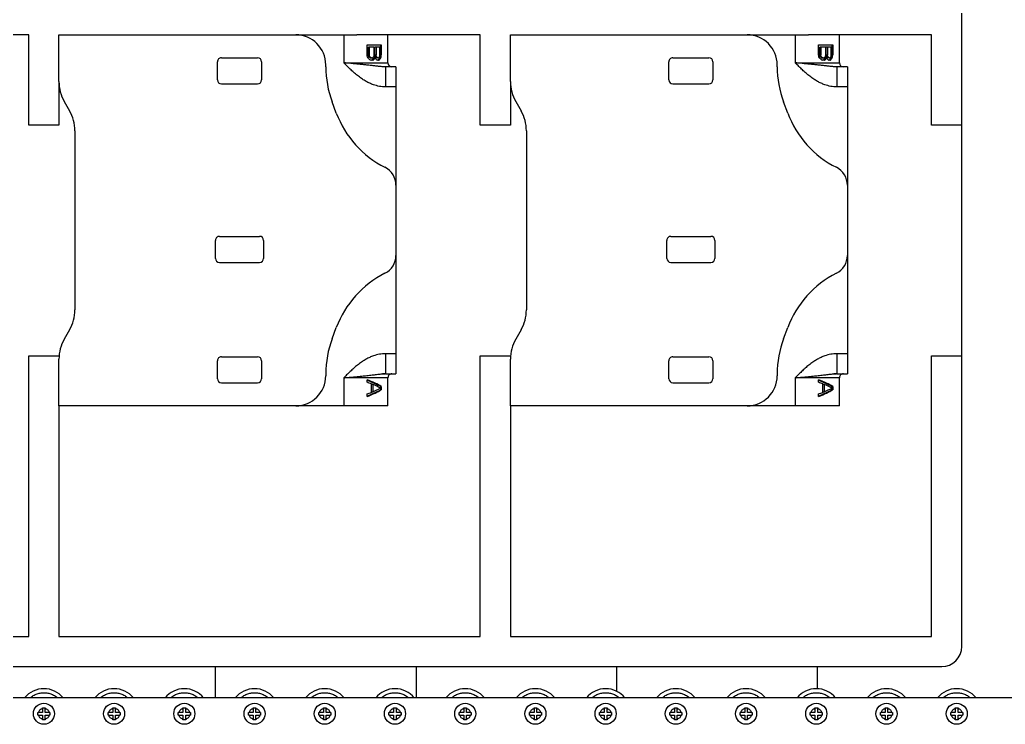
# Model space of a CAD drawing. Header units: millimetres. Extents: x 914 to 910632, y -176 to 682692.
# Drawn here: x 2344.52 to 2352.26, y 1805.04 to 1810.58 of the extents above; entities that cross this region are included whole.
import ezdxf

# ---------------------------------------------------------------- set-up
doc = ezdxf.new("R2010")
doc.units = ezdxf.units.MM
doc.layers.add('画图', color=3, linetype='Continuous', lineweight=30)

# ---------------------------------------------------------------- blocks, each defined once
blk = doc.blocks.new('SDHGSJH')
at = {"color": 7, "linetype": 'Continuous', "lineweight": 30}
for p, q in [((1127.5, 341.41), (1127.84, 341.41)), ((1127.5, 340.01), (1127.5, 341.41)), ((1127.84, 340.01), (1127.5, 340.01)), ((1129.8, 341.41), (1127.84, 341.41)), ((1127.84, 340.01), (1129.8, 340.01)), ((1129.8, 343.37), (1129.8, 343.71)), ((1129.8, 343.71), (1131.2, 343.71)), ((1129.8, 343.37), (1129.8, 341.41)), ((1129.8, 340.01), (1129.8, 338.05)), ((1131.2, 343.71), (1131.2, 343.37)), ((1131.2, 341.41), (1131.2, 343.37)), ((1133.16, 341.41), (1131.2, 341.41)), ((1131.2, 338.05), (1131.2, 340.01)), ((1131.2, 340.01), (1133.16, 340.01)), ((1133.16, 341.41), (1133.5, 341.41)), ((1133.5, 340.01), (1133.16, 340.01)), ((1133.5, 341.41), (1133.5, 340.01)), ((1162.5, 341.41), (1162.84, 341.41)), ((1162.5, 340.01), (1162.5, 341.41)), ((1162.84, 340.01), (1162.5, 340.01)), ((1164.8, 341.41), (1162.84, 341.41)), ((1162.84, 340.01), (1164.8, 340.01)), ((1164.8, 343.37), (1164.8, 343.71)), ((1164.8, 343.71), (1166.2, 343.71)), ((1164.8, 343.37), (1164.8, 341.41)), ((1164.8, 340.01), (1164.8, 338.05)), ((1166.2, 343.71), (1166.2, 343.37)), ((1166.2, 341.41), (1166.2, 343.37)), ((1168.16, 341.41), (1166.2, 341.41)), ((1166.2, 338.05), (1166.2, 340.01)), ((1166.2, 340.01), (1168.16, 340.01)), ((1168.16, 341.41), (1168.5, 341.41)), ((1168.5, 340.01), (1168.16, 340.01)), ((1168.5, 341.41), (1168.5, 340.01)), ((1197.5, 341.41), (1197.84, 341.41)), ((1197.5, 340.01), (1197.5, 341.41)), ((1197.84, 340.01), (1197.5, 340.01)), ((1199.8, 341.41), (1197.84, 341.41)), ((1197.84, 340.01), (1199.8, 340.01)), ((1199.8, 343.37), (1199.8, 343.71)), ((1199.8, 343.71), (1201.2, 343.71)), ((1199.8, 343.37), (1199.8, 341.41)), ((1199.8, 340.01), (1199.8, 338.05)), ((1201.2, 343.71), (1201.2, 343.37)), ((1201.2, 341.41), (1201.2, 343.37)), ((1203.16, 341.41), (1201.2, 341.41)), ((1201.2, 338.05), (1201.2, 340.01)), ((1201.2, 340.01), (1203.16, 340.01)), ((1203.16, 341.41), (1203.5, 341.41)), ((1203.5, 340.01), (1203.16, 340.01)), ((1203.5, 341.41), (1203.5, 340.01)), ((1232.5, 341.41), (1232.84, 341.41)), ((1232.5, 340.01), (1232.5, 341.41)), ((1232.84, 340.01), (1232.5, 340.01)), ((1234.8, 341.41), (1232.84, 341.41)), ((1232.84, 340.01), (1234.8, 340.01)), ((1234.8, 343.37), (1234.8, 343.71)), ((1234.8, 343.71), (1236.2, 343.71)), ((1234.8, 343.37), (1234.8, 341.41)), ((1234.8, 340.01), (1234.8, 338.05)), ((1236.2, 343.71), (1236.2, 343.37)), ((1236.2, 341.41), (1236.2, 343.37)), ((1238.16, 341.41), (1236.2, 341.41)), ((1236.2, 338.05), (1236.2, 340.01)), ((1236.2, 340.01), (1238.16, 340.01)), ((1238.16, 341.41), (1238.5, 341.41)), ((1238.5, 340.01), (1238.16, 340.01)), ((1238.5, 341.41), (1238.5, 340.01)), ((1267.5, 341.41), (1267.84, 341.41)), ((1267.5, 340.01), (1267.5, 341.41)), ((1267.84, 340.01), (1267.5, 340.01)), ((1269.8, 341.41), (1267.84, 341.41)), ((1267.84, 340.01), (1269.8, 340.01)), ((1269.8, 343.37), (1269.8, 343.71)), ((1269.8, 343.71), (1271.2, 343.71)), ((1269.8, 343.37), (1269.8, 341.41)), ((1269.8, 340.01), (1269.8, 338.05)), ((1271.2, 343.71), (1271.2, 343.37)), ((1271.2, 341.41), (1271.2, 343.37)), ((1273.16, 341.41), (1271.2, 341.41)), ((1271.2, 338.05), (1271.2, 340.01)), ((1271.2, 340.01), (1273.16, 340.01)), ((1273.16, 341.41), (1273.5, 341.41)), ((1273.5, 340.01), (1273.16, 340.01)), ((1273.5, 341.41), (1273.5, 340.01)), ((1302.5, 341.41), (1302.84, 341.41)), ((1302.5, 340.01), (1302.5, 341.41)), ((1302.84, 340.01), (1302.5, 340.01)), ((1304.8, 341.41), (1302.84, 341.41)), ((1302.84, 340.01), (1304.8, 340.01)), ((1304.8, 343.37), (1304.8, 343.71)), ((1304.8, 343.71), (1306.2, 343.71)), ((1304.8, 343.37), (1304.8, 341.41)), ((1304.8, 340.01), (1304.8, 338.05)), ((1306.2, 343.71), (1306.2, 343.37)), ((1306.2, 341.41), (1306.2, 343.37)), ((1308.16, 341.41), (1306.2, 341.41)), ((1306.2, 338.05), (1306.2, 340.01)), ((1306.2, 340.01), (1308.16, 340.01)), ((1308.16, 341.41), (1308.5, 341.41)), ((1308.5, 340.01), (1308.16, 340.01)), ((1308.5, 341.41), (1308.5, 340.01)), ((1337.5, 341.41), (1337.84, 341.41)), ((1337.5, 340.01), (1337.5, 341.41)), ((1337.84, 340.01), (1337.5, 340.01)), ((1339.8, 341.41), (1337.84, 341.41)), ((1337.84, 340.01), (1339.8, 340.01)), ((1339.8, 343.37), (1339.8, 343.71)), ((1339.8, 343.71), (1341.2, 343.71)), ((1339.8, 343.37), (1339.8, 341.41)), ((1339.8, 340.01), (1339.8, 338.05)), ((1341.2, 343.71), (1341.2, 343.37)), ((1341.2, 341.41), (1341.2, 343.37)), ((1343.16, 341.41), (1341.2, 341.41)), ((1341.2, 338.05), (1341.2, 340.01)), ((1341.2, 340.01), (1343.16, 340.01)), ((1343.16, 341.41), (1343.5, 341.41)), ((1343.5, 340.01), (1343.16, 340.01)), ((1343.5, 341.41), (1343.5, 340.01)), ((1372.5, 341.41), (1372.84, 341.41)), ((1372.5, 340.01), (1372.5, 341.41)), ((1372.84, 340.01), (1372.5, 340.01)), ((1374.8, 341.41), (1372.84, 341.41)), ((1372.84, 340.01), (1374.8, 340.01)), ((1374.8, 343.37), (1374.8, 343.71)), ((1374.8, 343.71), (1376.2, 343.71)), ((1374.8, 343.37), (1374.8, 341.41)), ((1374.8, 340.01), (1374.8, 338.05)), ((1376.2, 343.71), (1376.2, 343.37)), ((1376.2, 341.41), (1376.2, 343.37)), ((1378.16, 341.41), (1376.2, 341.41)), ((1376.2, 338.05), (1376.2, 340.01)), ((1376.2, 340.01), (1378.16, 340.01)), ((1378.16, 341.41), (1378.5, 341.41)), ((1378.5, 340.01), (1378.16, 340.01)), ((1378.5, 341.41), (1378.5, 340.01)), ((1407.5, 341.41), (1407.84, 341.41)), ((1407.5, 340.01), (1407.5, 341.41)), ((1407.84, 340.01), (1407.5, 340.01)), ((1409.8, 341.41), (1407.84, 341.41)), ((1407.84, 340.01), (1409.8, 340.01)), ((1409.8, 343.37), (1409.8, 343.71)), ((1409.8, 343.71), (1411.2, 343.71)), ((1409.8, 343.37), (1409.8, 341.41)), ((1409.8, 340.01), (1409.8, 338.05)), ((1411.2, 343.71), (1411.2, 343.37)), ((1411.2, 341.41), (1411.2, 343.37)), ((1413.16, 341.41), (1411.2, 341.41)), ((1411.2, 338.05), (1411.2, 340.01)), ((1411.2, 340.01), (1413.16, 340.01)), ((1413.16, 341.41), (1413.5, 341.41)), ((1413.5, 340.01), (1413.16, 340.01)), ((1413.5, 341.41), (1413.5, 340.01)), ((1442.5, 341.41), (1442.84, 341.41)), ((1442.5, 340.01), (1442.5, 341.41)), ((1442.84, 340.01), (1442.5, 340.01)), ((1444.8, 341.41), (1442.84, 341.41)), ((1442.84, 340.01), (1444.8, 340.01)), ((1444.8, 343.37), (1444.8, 343.71)), ((1444.8, 343.71), (1446.2, 343.71)), ((1444.8, 343.37), (1444.8, 341.41)), ((1444.8, 340.01), (1444.8, 338.05)), ((1446.2, 343.71), (1446.2, 343.37)), ((1446.2, 341.41), (1446.2, 343.37)), ((1448.16, 341.41), (1446.2, 341.41)), ((1446.2, 338.05), (1446.2, 340.01)), ((1446.2, 340.01), (1448.16, 340.01)), ((1448.16, 341.41), (1448.5, 341.41)), ((1448.5, 340.01), (1448.16, 340.01)), ((1448.5, 341.41), (1448.5, 340.01)), ((1477.5, 341.41), (1477.84, 341.41)), ((1477.5, 340.01), (1477.5, 341.41)), ((1477.84, 340.01), (1477.5, 340.01)), ((1479.8, 341.41), (1477.84, 341.41)), ((1477.84, 340.01), (1479.8, 340.01)), ((1479.8, 343.37), (1479.8, 343.71)), ((1479.8, 343.71), (1481.2, 343.71)), ((1479.8, 343.37), (1479.8, 341.41)), ((1479.8, 340.01), (1479.8, 338.05)), ((1481.2, 343.71), (1481.2, 343.37)), ((1481.2, 341.41), (1481.2, 343.37)), ((1483.16, 341.41), (1481.2, 341.41)), ((1481.2, 338.05), (1481.2, 340.01)), ((1481.2, 340.01), (1483.16, 340.01)), ((1483.16, 341.41), (1483.5, 341.41)), ((1483.5, 340.01), (1483.16, 340.01)), ((1483.5, 341.41), (1483.5, 340.01)), ((1512.5, 341.41), (1512.84, 341.41)), ((1512.5, 340.01), (1512.5, 341.41)), ((1512.84, 340.01), (1512.5, 340.01)), ((1514.8, 341.41), (1512.84, 341.41)), ((1512.84, 340.01), (1514.8, 340.01)), ((1514.8, 343.37), (1514.8, 343.71)), ((1514.8, 343.71), (1516.2, 343.71)), ((1514.8, 343.37), (1514.8, 341.41)), ((1514.8, 340.01), (1514.8, 338.05)), ((1516.2, 343.71), (1516.2, 343.37)), ((1516.2, 341.41), (1516.2, 343.37)), ((1518.16, 341.41), (1516.2, 341.41)), ((1516.2, 338.05), (1516.2, 340.01)), ((1516.2, 340.01), (1518.16, 340.01)), ((1518.16, 341.41), (1518.5, 341.41)), ((1518.5, 340.01), (1518.16, 340.01)), ((1518.5, 341.41), (1518.5, 340.01)), ((1547.5, 341.41), (1547.84, 341.41)), ((1547.5, 340.01), (1547.5, 341.41)), ((1547.84, 340.01), (1547.5, 340.01)), ((1549.8, 341.41), (1547.84, 341.41)), ((1547.84, 340.01), (1549.8, 340.01)), ((1549.8, 343.37), (1549.8, 343.71)), ((1549.8, 343.71), (1551.2, 343.71)), ((1549.8, 343.37), (1549.8, 341.41)), ((1549.8, 340.01), (1549.8, 338.05)), ((1551.2, 343.71), (1551.2, 343.37)), ((1551.2, 341.41), (1551.2, 343.37)), ((1553.16, 341.41), (1551.2, 341.41)), ((1551.2, 338.05), (1551.2, 340.01)), ((1551.2, 340.01), (1553.16, 340.01)), ((1553.16, 341.41), (1553.5, 341.41)), ((1553.5, 340.01), (1553.16, 340.01)), ((1553.5, 341.41), (1553.5, 340.01)), ((1582.5, 341.41), (1582.84, 341.41)), ((1582.5, 340.01), (1582.5, 341.41)), ((1582.84, 340.01), (1582.5, 340.01)), ((1584.8, 341.41), (1582.84, 341.41)), ((1582.84, 340.01), (1584.8, 340.01)), ((1584.8, 343.37), (1584.8, 343.71)), ((1584.8, 343.71), (1586.2, 343.71)), ((1584.8, 343.37), (1584.8, 341.41)), ((1584.8, 340.01), (1584.8, 338.05)), ((1586.2, 343.71), (1586.2, 343.37)), ((1586.2, 341.41), (1586.2, 343.37)), ((1588.16, 341.41), (1586.2, 341.41)), ((1586.2, 338.05), (1586.2, 340.01)), ((1586.2, 340.01), (1588.16, 340.01)), ((1588.16, 341.41), (1588.5, 341.41)), ((1588.5, 340.01), (1588.16, 340.01)), ((1588.5, 341.41), (1588.5, 340.01)), ((1129.8, 337.71), (1129.8, 338.05)), ((1131.2, 337.71), (1129.8, 337.71)), ((1131.2, 338.05), (1131.2, 337.71)), ((1164.8, 337.71), (1164.8, 338.05)), ((1166.2, 337.71), (1164.8, 337.71)), ((1166.2, 338.05), (1166.2, 337.71)), ((1199.8, 337.71), (1199.8, 338.05)), ((1201.2, 337.71), (1199.8, 337.71)), ((1201.2, 338.05), (1201.2, 337.71)), ((1234.8, 337.71), (1234.8, 338.05)), ((1236.2, 337.71), (1234.8, 337.71)), ((1236.2, 338.05), (1236.2, 337.71)), ((1269.8, 337.71), (1269.8, 338.05)), ((1271.2, 337.71), (1269.8, 337.71)), ((1271.2, 338.05), (1271.2, 337.71)), ((1304.8, 337.71), (1304.8, 338.05)), ((1306.2, 337.71), (1304.8, 337.71)), ((1306.2, 338.05), (1306.2, 337.71)), ((1339.8, 337.71), (1339.8, 338.05)), ((1341.2, 337.71), (1339.8, 337.71)), ((1341.2, 338.05), (1341.2, 337.71)), ((1374.8, 337.71), (1374.8, 338.05)), ((1376.2, 337.71), (1374.8, 337.71)), ((1376.2, 338.05), (1376.2, 337.71)), ((1409.8, 337.71), (1409.8, 338.05)), ((1411.2, 337.71), (1409.8, 337.71)), ((1411.2, 338.05), (1411.2, 337.71)), ((1444.8, 337.71), (1444.8, 338.05)), ((1446.2, 337.71), (1444.8, 337.71)), ((1446.2, 338.05), (1446.2, 337.71)), ((1479.8, 337.71), (1479.8, 338.05)), ((1481.2, 337.71), (1479.8, 337.71)), ((1481.2, 338.05), (1481.2, 337.71)), ((1514.8, 337.71), (1514.8, 338.05)), ((1516.2, 337.71), (1514.8, 337.71)), ((1516.2, 338.05), (1516.2, 337.71)), ((1549.8, 337.71), (1549.8, 338.05)), ((1551.2, 337.71), (1549.8, 337.71)), ((1551.2, 338.05), (1551.2, 337.71)), ((1584.8, 337.71), (1584.8, 338.05)), ((1586.2, 337.71), (1584.8, 337.71)), ((1586.2, 338.05), (1586.2, 337.71)), ((1082, 332.71), (1920.5, 332.71)), ((1300, 329.49), (1300, 317.21)), ((1400, 317.21), (1400, 332.71)), ((1500, 332.71), (1500, 317.21)), ((1200, 317.21), (1200, 328.22)), ((1808, 317.21), (1138, 317.21)), ((1128, 307.21), (1128, 162.21)), ((1353, 302.21), (1143, 302.21)), ((1143, 302.21), (1143, 162.21)), ((1353, 187.21), (1353, 302.21)), ((1578, 302.21), (1368, 302.21)), ((1368, 302.21), (1368, 162.21)), ((1578, 187.21), (1578, 302.21)), ((1803, 302.21), (1593, 302.21)), ((1593, 302.21), (1593, 162.21)), ((1189, 187.21), (1189, 173.21)), ((1189, 187.21), (1211, 187.21)), ((1211, 173.21), (1211, 187.21)), ((1211, 187.21), (1235, 187.21)), ((1235, 187.21), (1353, 187.21)), ((1353, 187.21), (1353, 163.93)), ((1414, 187.21), (1414, 173.21)), ((1414, 187.21), (1436, 187.21)), ((1436, 173.21), (1436, 187.21)), ((1436, 187.21), (1460, 187.21)), ((1460, 187.21), (1578, 187.21)), ((1578, 187.21), (1578, 163.93)), ((1199.39, 182.4), (1192.62, 179.21)), ((1199.39, 182.55), (1199.39, 181.3)), ((1424.39, 182.4), (1417.62, 179.21)), ((1424.39, 182.55), (1424.39, 181.3)), ((1192.32, 177.55), (1192.32, 179.21)), ((1192.32, 179.21), (1192.62, 179.21)), ((1192.62, 177.55), (1192.32, 177.55)), ((1192.62, 179.21), (1192.62, 177.55)), ((1192.62, 177.55), (1199.39, 174.35)), ((1196.61, 176.5), (1196.61, 180.25)), ((1197.27, 180.25), (1196.61, 180.25)), ((1197.27, 180.46), (1197.27, 176.3)), ((1417.32, 177.55), (1417.32, 179.21)), ((1417.32, 179.21), (1417.62, 179.21)), ((1417.62, 177.55), (1417.32, 177.55)), ((1417.62, 179.21), (1417.62, 177.55)), ((1417.62, 177.55), (1424.39, 174.35)), ((1421.61, 176.5), (1421.61, 180.25)), ((1422.27, 180.25), (1421.61, 180.25)), ((1422.27, 180.46), (1422.27, 176.3)), ((1196.61, 176.5), (1197.27, 176.5)), ((1199.39, 175.46), (1199.39, 174.21)), ((1220, 171.28), (1220, 172.21)), ((1252, 164.71), (1252, 173.71)), ((1272, 175.71), (1254, 175.71)), ((1274, 173.71), (1274, 164.71)), ((1421.61, 176.5), (1422.27, 176.5)), ((1424.39, 175.46), (1424.39, 174.21)), ((1445, 171.28), (1445, 172.21)), ((1477, 164.71), (1477, 173.71)), ((1497, 175.71), (1479, 175.71)), ((1499, 173.71), (1499, 164.71)), ((1190.22, 171.21), (1185, 171.21)), ((1185, 161.21), (1185, 171.21)), ((1191.67, 171.27), (1190.22, 171.02)), ((1190.22, 161.21), (1190.22, 171.21)), ((1191.62, 171.29), (1190.54, 171.23)), ((1415.22, 171.21), (1410, 171.21)), ((1410, 161.21), (1410, 171.21)), ((1416.67, 171.27), (1415.22, 171.02)), ((1415.22, 161.21), (1415.22, 171.21)), ((1416.62, 171.29), (1415.54, 171.23)), ((1143, 162.21), (1128, 162.21)), ((1128, 162.21), (1128, 47.21)), ((1272, 162.71), (1254, 162.71)), ((1368, 162.21), (1353, 162.21)), ((1497, 162.71), (1479, 162.71)), ((1593, 162.21), (1578, 162.21)), ((1185, 161.21), (1190.22, 161.21)), ((1185, 112.21), (1185, 161.21)), ((1410, 161.21), (1415.22, 161.21)), ((1410, 112.21), (1410, 161.21)), ((1216.82, 153.72), (1214.75, 148.2)), ((1347.68, 149.35), (1350.32, 153.93)), ((1441.82, 153.72), (1439.75, 148.2)), ((1572.68, 149.35), (1575.32, 153.93)), ((1345, 50.07), (1345, 139.35)), ((1570, 50.07), (1570, 139.35)), ((1251, 104.71), (1251, 113.71)), ((1273, 115.71), (1253, 115.71)), ((1275, 113.71), (1275, 104.71)), ((1476, 104.71), (1476, 113.71)), ((1498, 115.71), (1478, 115.71)), ((1500, 113.71), (1500, 104.71)), ((1185, 77.21), (1185, 112.21)), ((1410, 77.21), (1410, 112.21)), ((1273, 102.71), (1253, 102.71)), ((1498, 102.71), (1478, 102.71)), ((1185, 28.21), (1185, 77.21)), ((1410, 28.21), (1410, 77.21)), ((1128, 47.21), (1128, -152.79)), ((1128, 47.21), (1143, 47.21)), ((1143, 47.21), (1143, 2.21)), ((1353, 25.5), (1353, 47.21)), ((1353, 47.21), (1368, 47.21)), ((1368, 47.21), (1368, 2.21)), ((1578, 25.5), (1578, 47.21)), ((1578, 47.21), (1593, 47.21)), ((1593, 47.21), (1593, 2.21)), ((1214.75, 41.22), (1216.82, 35.7)), ((1350.32, 35.5), (1347.68, 40.07)), ((1439.75, 41.22), (1441.82, 35.7)), ((1575.32, 35.5), (1572.68, 40.07)), ((1185, 28.21), (1190.22, 28.21)), ((1185, 18.21), (1185, 28.21)), ((1190.22, 18.21), (1190.22, 28.21)), ((1252, 15.71), (1252, 24.71)), ((1272, 26.71), (1254, 26.71)), ((1274, 24.71), (1274, 15.71)), ((1353, 25.5), (1353, 2.21)), ((1410, 28.21), (1415.22, 28.21)), ((1410, 18.21), (1410, 28.21)), ((1415.22, 18.21), (1415.22, 28.21)), ((1477, 15.71), (1477, 24.71)), ((1497, 26.71), (1479, 26.71)), ((1499, 24.71), (1499, 15.71)), ((1578, 25.5), (1578, 2.21)), ((1185, 18.21), (1190.22, 18.21)), ((1189, 16.21), (1189, 2.21)), ((1190.22, 18.4), (1191.67, 18.15)), ((1193.68, 14.92), (1194.22, 14.92)), ((1194.24, 14.91), (1193.82, 14.71)), ((1196.61, 14.92), (1197.44, 14.92)), ((1197.28, 14.92), (1196.83, 14.71)), ((1211, 2.21), (1211, 16.21)), ((1220, 18.15), (1220, 17.21)), ((1410, 18.21), (1415.22, 18.21)), ((1414, 16.21), (1414, 2.21)), ((1415.22, 18.4), (1416.67, 18.15)), ((1418.68, 14.92), (1419.22, 14.92)), ((1419.24, 14.91), (1418.82, 14.71)), ((1421.61, 14.92), (1422.44, 14.92)), ((1422.28, 14.92), (1421.83, 14.71)), ((1436, 2.21), (1436, 16.21)), ((1445, 18.15), (1445, 17.21)), ((1192.32, 7.21), (1192.32, 12.21)), ((1192.62, 12.21), (1192.32, 12.21)), ((1192.77, 13.25), (1192.43, 13.25)), ((1192.77, 13.25), (1192.62, 12.21)), ((1192.62, 12.21), (1192.62, 7.21)), ((1193.22, 14.09), (1192.77, 13.25)), ((1193.22, 14.09), (1192.79, 14.09)), ((1193.04, 12.42), (1193.04, 8.46)), ((1193.82, 14.71), (1193.22, 14.09)), ((1193.82, 14.71), (1193.29, 14.71)), ((1194.08, 13.67), (1193.81, 13.67)), ((1194.08, 13.67), (1194.72, 13.67)), ((1194.5, 13.46), (1195.17, 13.46)), ((1194.72, 13.67), (1195.17, 13.46)), ((1194.78, 13.05), (1195.47, 13.05)), ((1194.93, 8.46), (1194.93, 12.42)), ((1194.93, 12.42), (1195.62, 12.42)), ((1195.17, 13.46), (1195.47, 13.05)), ((1195.37, 13.67), (1195.52, 14.09)), ((1195.37, 13.67), (1196.08, 13.67)), ((1195.47, 13.05), (1195.62, 12.42)), ((1196.23, 14.09), (1195.52, 14.09)), ((1195.62, 12.42), (1195.62, 8.46)), ((1195.82, 12.42), (1195.82, 8.46)), ((1196.23, 14.09), (1196.08, 13.67)), ((1196.83, 14.71), (1196.14, 14.71)), ((1196.83, 14.71), (1196.23, 14.09)), ((1197.27, 13.67), (1196.78, 13.67)), ((1197.88, 13.67), (1197.27, 13.67)), ((1197.78, 13.46), (1198.33, 13.46)), ((1197.88, 13.67), (1198.33, 13.46)), ((1198.13, 13.05), (1198.63, 13.05)), ((1198.3, 8.46), (1198.3, 12.42)), ((1198.3, 12.42), (1198.78, 12.42)), ((1198.33, 13.46), (1198.63, 13.05)), ((1198.63, 13.05), (1198.78, 12.42)), ((1198.78, 12.42), (1198.78, 8.46)), ((1199.39, 12.21), (1199.39, 7.21)), ((1272, 13.71), (1254, 13.71)), ((1417.32, 7.21), (1417.32, 12.21)), ((1417.62, 12.21), (1417.32, 12.21)), ((1417.77, 13.25), (1417.43, 13.25)), ((1417.77, 13.25), (1417.62, 12.21)), ((1417.62, 12.21), (1417.62, 7.21)), ((1418.22, 14.09), (1417.77, 13.25)), ((1418.22, 14.09), (1417.79, 14.09)), ((1418.04, 12.42), (1418.04, 8.46)), ((1418.82, 14.71), (1418.22, 14.09)), ((1418.82, 14.71), (1418.29, 14.71)), ((1419.08, 13.67), (1418.81, 13.67)), ((1419.08, 13.67), (1419.72, 13.67)), ((1419.5, 13.46), (1420.17, 13.46)), ((1419.72, 13.67), (1420.17, 13.46)), ((1419.78, 13.05), (1420.47, 13.05)), ((1419.93, 8.46), (1419.93, 12.42)), ((1419.93, 12.42), (1420.62, 12.42)), ((1420.17, 13.46), (1420.47, 13.05)), ((1420.37, 13.67), (1420.52, 14.09)), ((1420.37, 13.67), (1421.08, 13.67)), ((1420.47, 13.05), (1420.62, 12.42)), ((1421.23, 14.09), (1420.52, 14.09)), ((1420.62, 12.42), (1420.62, 8.46)), ((1420.82, 12.42), (1420.82, 8.46)), ((1421.23, 14.09), (1421.08, 13.67)), ((1421.83, 14.71), (1421.14, 14.71)), ((1421.83, 14.71), (1421.23, 14.09)), ((1422.27, 13.67), (1421.78, 13.67)), ((1422.88, 13.67), (1422.27, 13.67)), ((1422.78, 13.46), (1423.33, 13.46)), ((1422.88, 13.67), (1423.33, 13.46)), ((1423.13, 13.05), (1423.63, 13.05)), ((1423.3, 8.46), (1423.3, 12.42)), ((1423.3, 12.42), (1423.78, 12.42)), ((1423.33, 13.46), (1423.63, 13.05)), ((1423.63, 13.05), (1423.78, 12.42)), ((1423.78, 12.42), (1423.78, 8.46)), ((1424.39, 12.21), (1424.39, 7.21)), ((1497, 13.71), (1479, 13.71)), ((1199.39, 7.21), (1192.32, 7.21)), ((1193.04, 8.46), (1194.93, 8.46)), ((1194.93, 8.46), (1195.62, 8.46)), ((1195.82, 8.46), (1198.3, 8.46)), ((1198.3, 8.46), (1198.78, 8.46)), ((1424.39, 7.21), (1417.32, 7.21)), ((1418.04, 8.46), (1419.93, 8.46)), ((1419.93, 8.46), (1420.62, 8.46)), ((1420.82, 8.46), (1423.3, 8.46)), ((1423.3, 8.46), (1423.78, 8.46)), ((1143, 2.21), (1204.44, 2.21)), ((1211, 2.21), (1204.44, 2.21)), ((1235, 2.21), (1211, 2.21)), ((1353, 2.21), (1235, 2.21)), ((1368, 2.21), (1429.44, 2.21)), ((1436, 2.21), (1429.44, 2.21)), ((1460, 2.21), (1436, 2.21)), ((1578, 2.21), (1460, 2.21)), ((1593, 2.21), (1654.44, 2.21))]:
    blk.add_line(p, q, dxfattribs=at)
at = {"color": 8, "linetype": 'Continuous', "lineweight": 30}
for p, q in [((1189, 173.21), (1211, 173.21)), ((1414, 173.21), (1436, 173.21)), ((1190.22, 171.21), (1191.73, 171.28)), ((1415.22, 171.21), (1416.73, 171.28)), ((1211, 16.21), (1189, 16.21)), ((1436, 16.21), (1414, 16.21))]:
    blk.add_line(p, q, dxfattribs=at)
at = {"color": 7, "linetype": 'Continuous', "lineweight": 30}
for centre in [(1130.5, 340.71), (1165.5, 340.71), (1200.5, 340.71), (1235.5, 340.71), (1270.5, 340.71), (1305.5, 340.71), (1340.5, 340.71), (1375.5, 340.71), (1410.5, 340.71), (1445.5, 340.71), (1480.5, 340.71), (1515.5, 340.71), (1550.5, 340.71), (1585.5, 340.71)]:
    blk.add_circle(centre, 5.25, dxfattribs=at)
for centre, radius, start, end in [((1130.5, 340.71), 12.5, 219.7918, 320.2082), ((1165.5, 340.71), 12.5, 219.7918, 320.2082), ((1200.5, 340.71), 12.5, 219.7918, 320.2082), ((1235.5, 340.71), 12.5, 219.7918, 320.2082), ((1270.5, 340.71), 12.5, 219.7918, 320.2082), ((1305.5, 340.71), 12.5, 219.7918, 320.2082), ((1340.5, 340.71), 12.5, 219.7918, 320.2082), ((1375.5, 340.71), 12.5, 219.7918, 320.2082), ((1410.5, 340.71), 12.5, 219.7918, 320.2082), ((1445.5, 340.71), 12.5, 219.7918, 320.2082), ((1480.5, 340.71), 12.5, 219.7918, 320.2082), ((1515.5, 340.71), 12.5, 219.7918, 320.2082), ((1550.5, 340.71), 12.5, 219.7918, 320.2082), ((1585.5, 340.71), 12.5, 219.7918, 320.2082), ((1138, 307.21), 10, 90, 180), ((1235, 172.21), 15, 90, 180), ((1460, 172.21), 15, 90, 180), ((1187, 173.21), 2, 270, 0), ((1254, 173.71), 2, 90, 180), ((1272, 173.71), 2, 0, 90), ((1412, 173.21), 2, 270, 0), ((1479, 173.71), 2, 90, 180), ((1497, 173.71), 2, 0, 90), ((1170, 171.28), 50, 339.444, 0), ((1395, 171.28), 50, 339.444, 0), ((1254, 164.71), 2, 180, 270), ((1272, 164.71), 2, 270, 0), ((1333, 163.93), 20, 330, 0), ((1479, 164.71), 2, 180, 270), ((1497, 164.71), 2, 270, 0), ((1558, 163.93), 20, 330, 0), ((1167.93, 165.76), 50, 296.8187, 339.444), ((1365, 139.35), 20, 150, 180), ((1392.93, 165.76), 50, 296.8187, 339.444), ((1590, 139.35), 20, 150, 180), ((1195, 112.21), 10, 116.8187, 180), ((1420, 112.21), 10, 116.8187, 180), ((1253, 113.71), 2, 90, 180), ((1273, 113.71), 2, 0, 90), ((1478, 113.71), 2, 90, 180), ((1498, 113.71), 2, 0, 90), ((1253, 104.71), 2, 180, 270), ((1273, 104.71), 2, 270, 0), ((1478, 104.71), 2, 180, 270), ((1498, 104.71), 2, 270, 0), ((1195, 77.21), 10, 180, 243.1813), ((1420, 77.21), 10, 180, 243.1813), ((1167.93, 23.67), 50, 20.556, 63.1813), ((1392.93, 23.67), 50, 20.556, 63.1813), ((1365, 50.07), 20, 180, 210), ((1590, 50.07), 20, 180, 210), ((1170, 18.15), 50, 0, 20.556), ((1333, 25.5), 20, 0, 30), ((1395, 18.15), 50, 0, 20.556), ((1558, 25.5), 20, 0, 30), ((1254, 24.71), 2, 90, 180), ((1272, 24.71), 2, 0, 90), ((1479, 24.71), 2, 90, 180), ((1497, 24.71), 2, 0, 90), ((1187, 16.21), 2, 0, 90), ((1235, 17.21), 15, 180, 270), ((1254, 15.71), 2, 180, 270), ((1272, 15.71), 2, 270, 0), ((1412, 16.21), 2, 0, 90), ((1460, 17.21), 15, 180, 270), ((1479, 15.71), 2, 180, 270), ((1497, 15.71), 2, 270, 0)]:
    blk.add_arc(centre, radius, start, end, dxfattribs=at)
for centre, major_axis, ratio, start_param, end_param in [((1211, 180.88), (-21.97, -5.46), 0.222648, 5.213182, 5.671735), ((1436, 180.88), (-21.97, -5.46), 0.222648, 5.213182, 5.671735), ((1211, 175.88), (-21.97, 5.46), 0.222648, 0.611451, 1.070003), ((1211, 179.73), (-21.97, -5.34), 0.218533, 5.372125, 5.634447), ((1211, 177.02), (-21.97, 5.34), 0.218533, 0.648739, 0.91106), ((1211, 179.66), (-21.97, -5.34), 0.218533, 5.215446, 5.333273), ((1436, 175.88), (-21.97, 5.46), 0.222648, 0.611451, 1.070003), ((1436, 179.73), (-21.97, -5.34), 0.218533, 5.372125, 5.634447), ((1436, 177.02), (-21.97, 5.34), 0.218533, 0.648739, 0.91106), ((1436, 179.66), (-21.97, -5.34), 0.218533, 5.215446, 5.333273), ((1211, 177.09), (-21.97, 5.34), 0.218533, 0.949912, 1.067739), ((1436, 177.09), (-21.97, 5.34), 0.218533, 0.949912, 1.067739), ((1211, 15.79), (-21.97, -5.34), 0.218533, 5.565909, 5.595193), ((1211, 14.33), (-21.97, 5.34), 0.218533, 0.756165, 0.785246), ((1211, 14.4), (-21.97, -5.34), 0.218533, 5.372125, 5.401189), ((1211, 15.79), (-21.97, 5.34), 0.218533, 0.959649, 0.988933), ((1436, 15.79), (-21.97, -5.34), 0.218533, 5.565909, 5.595193), ((1436, 14.33), (-21.97, 5.34), 0.218533, 0.756165, 0.785246), ((1436, 14.4), (-21.97, -5.34), 0.218533, 5.372125, 5.401189), ((1436, 15.79), (-21.97, 5.34), 0.218533, 0.959649, 0.988933), ((1211, 36.69), (-15.88, -107.68), 0.141419, 4.952593, 4.962513), ((1211, 19.5), (-19.09, -27.72), 0.394462, 5.167401, 5.197033), ((1211, 17.13), (-21.33, -13.87), 0.388181, 5.400959, 5.440213), ((1211, 23.36), (-16.43, -64.52), 0.226815, 4.930336, 4.940141), ((1211, 16.48), (-20.41, -19.81), 0.414084, 5.256307, 5.275871), ((1211, 14.47), (-21.97, -5.34), 0.218533, 5.556172, 5.585418), ((1211, 13.01), (-21.97, 5.34), 0.218533, 0.746457, 0.775559), ((1211, 12.11), (-20.41, 19.81), 0.414084, 1.10467, 1.12404), ((1211, 13.85), (-21.33, 13.87), 0.388181, 0.97948, 1.018189), ((1211, 10.23), (16.43, -64.52), 0.226815, 4.611168, 4.620846), ((1211, 13.46), (17.41, -42.73), 0.314774, 4.570346, 4.580018), ((1211, 14.01), (-21.33, -13.87), 0.388181, 5.206955, 5.245653), ((1211, 10.86), (-16.43, -64.52), 0.226815, 4.736221, 4.745896), ((1211, 12.32), (-20.41, -19.81), 0.414084, 5.062395, 5.081756), ((1211, 13.08), (-21.97, -5.34), 0.218533, 5.362425, 5.391506), ((1211, 14.47), (-21.97, 5.34), 0.218533, 0.949912, 0.979159), ((1211, 16.48), (-20.41, 19.81), 0.414084, 1.30827, 1.327833), ((1211, 17.13), (-21.33, 13.87), 0.388181, 1.183167, 1.22242), ((1211, 23.36), (16.43, -64.52), 0.226815, 4.814961, 4.824766), ((1211, 19.5), (19.09, -27.72), 0.394462, 4.636825, 4.666457), ((1211, 36.69), (15.88, -107.68), 0.141419, 4.910897, 4.920817), ((1436, 36.69), (-15.88, -107.68), 0.141419, 4.952593, 4.962513), ((1436, 19.5), (-19.09, -27.72), 0.394462, 5.167401, 5.197033), ((1436, 17.13), (-21.33, -13.87), 0.388181, 5.400959, 5.440213), ((1436, 23.36), (-16.43, -64.52), 0.226815, 4.930336, 4.940141), ((1436, 16.48), (-20.41, -19.81), 0.414084, 5.256307, 5.275871), ((1436, 14.47), (-21.97, -5.34), 0.218533, 5.556172, 5.585418), ((1436, 13.01), (-21.97, 5.34), 0.218533, 0.746457, 0.775559), ((1436, 12.11), (-20.41, 19.81), 0.414084, 1.10467, 1.12404), ((1436, 13.85), (-21.33, 13.87), 0.388181, 0.97948, 1.018189), ((1436, 10.23), (16.43, -64.52), 0.226815, 4.611168, 4.620846), ((1436, 13.46), (17.41, -42.73), 0.314774, 4.570346, 4.580018), ((1436, 14.01), (-21.33, -13.87), 0.388181, 5.206955, 5.245653), ((1436, 10.86), (-16.43, -64.52), 0.226815, 4.736221, 4.745896), ((1436, 12.32), (-20.41, -19.81), 0.414084, 5.062395, 5.081756), ((1436, 13.08), (-21.97, -5.34), 0.218533, 5.362425, 5.391506), ((1436, 14.47), (-21.97, 5.34), 0.218533, 0.949912, 0.979159), ((1436, 16.48), (-20.41, 19.81), 0.414084, 1.30827, 1.327833), ((1436, 17.13), (-21.33, 13.87), 0.388181, 1.183167, 1.22242), ((1436, 23.36), (16.43, -64.52), 0.226815, 4.814961, 4.824766), ((1436, 19.5), (19.09, -27.72), 0.394462, 4.636825, 4.666457), ((1436, 36.69), (15.88, -107.68), 0.141419, 4.910897, 4.920817)]:
    blk.add_ellipse(centre, major_axis=major_axis, ratio=ratio, start_param=start_param, end_param=end_param, dxfattribs=at)
for points, knots in [([(1127.84, 341.41), (1127.92, 341.64), (1128.08, 342.1), (1128.53, 342.68), (1129.12, 343.14), (1129.57, 343.29), (1129.8, 343.37)], [0, 0, 0, 0, 0.245619, 0.5, 0.754381, 1, 1, 1, 1]), ([(1129.8, 338.05), (1129.57, 338.13), (1129.12, 338.29), (1128.53, 338.75), (1128.08, 339.33), (1127.92, 339.79), (1127.84, 340.01)], [0, 0, 0, 0, 0.2456202, 0.5000027, 0.754418, 1, 1, 1, 1]), ([(1131.2, 343.37), (1131.43, 343.29), (1131.88, 343.14), (1132.47, 342.68), (1132.92, 342.1), (1133.08, 341.64), (1133.16, 341.41)], [0, 0, 0, 0, 0.2455859, 0.5000051, 0.7543916, 1, 1, 1, 1]), ([(1133.16, 340.01), (1133.08, 339.79), (1132.92, 339.33), (1132.47, 338.75), (1131.88, 338.29), (1131.43, 338.13), (1131.2, 338.05)], [0, 0, 0, 0, 0.245572, 0.499992, 0.754413, 1, 1, 1, 1]), ([(1162.84, 341.41), (1162.92, 341.64), (1163.08, 342.1), (1163.53, 342.68), (1164.12, 343.14), (1164.57, 343.29), (1164.8, 343.37)], [0, 0, 0, 0, 0.2456202, 0.5000027, 0.754418, 1, 1, 1, 1]), ([(1164.8, 338.05), (1164.57, 338.13), (1164.12, 338.29), (1163.53, 338.75), (1163.08, 339.33), (1162.92, 339.79), (1162.84, 340.01)], [0, 0, 0, 0, 0.245583, 0.5, 0.754417, 1, 1, 1, 1]), ([(1166.2, 343.37), (1166.43, 343.29), (1166.88, 343.14), (1167.47, 342.68), (1167.92, 342.1), (1168.08, 341.64), (1168.16, 341.41)], [0, 0, 0, 0, 0.245582, 0.4999973, 0.7543798, 1, 1, 1, 1]), ([(1168.16, 340.01), (1168.08, 339.79), (1167.92, 339.33), (1167.47, 338.75), (1166.88, 338.29), (1166.43, 338.13), (1166.2, 338.05)], [0, 0, 0, 0, 0.245583, 0.5, 0.754417, 1, 1, 1, 1]), ([(1197.84, 341.41), (1197.92, 341.64), (1198.08, 342.1), (1198.53, 342.68), (1199.12, 343.14), (1199.57, 343.29), (1199.8, 343.37)], [0, 0, 0, 0, 0.2456202, 0.5000027, 0.754418, 1, 1, 1, 1]), ([(1199.8, 338.05), (1199.57, 338.13), (1199.12, 338.29), (1198.53, 338.75), (1198.08, 339.33), (1197.92, 339.79), (1197.84, 340.01)], [0, 0, 0, 0, 0.245583, 0.5, 0.754417, 1, 1, 1, 1]), ([(1201.2, 343.37), (1201.43, 343.29), (1201.88, 343.14), (1202.47, 342.68), (1202.92, 342.1), (1203.08, 341.64), (1203.16, 341.41)], [0, 0, 0, 0, 0.245619, 0.5, 0.754381, 1, 1, 1, 1]), ([(1203.16, 340.01), (1203.08, 339.79), (1202.92, 339.33), (1202.47, 338.75), (1201.88, 338.29), (1201.43, 338.13), (1201.2, 338.05)], [0, 0, 0, 0, 0.245582, 0.4999973, 0.7543798, 1, 1, 1, 1]), ([(1232.84, 341.41), (1232.92, 341.64), (1233.08, 342.1), (1233.53, 342.68), (1234.12, 343.14), (1234.57, 343.29), (1234.8, 343.37)], [0, 0, 0, 0, 0.2456084, 0.4999949, 0.7544141, 1, 1, 1, 1]), ([(1234.8, 338.05), (1234.57, 338.13), (1234.12, 338.29), (1233.53, 338.75), (1233.08, 339.33), (1232.92, 339.79), (1232.84, 340.01)], [0, 0, 0, 0, 0.2455872, 0.5000078, 0.7544284, 1, 1, 1, 1]), ([(1236.2, 343.37), (1236.43, 343.29), (1236.88, 343.14), (1237.47, 342.68), (1237.92, 342.1), (1238.08, 341.64), (1238.16, 341.41)], [0, 0, 0, 0, 0.245617, 0.499995, 0.754399, 1, 1, 1, 1]), ([(1238.16, 340.01), (1238.08, 339.79), (1237.92, 339.33), (1237.47, 338.75), (1236.88, 338.29), (1236.43, 338.13), (1236.2, 338.05)], [0, 0, 0, 0, 0.245564, 0.500002, 0.754382, 1, 1, 1, 1]), ([(1267.84, 341.41), (1267.92, 341.64), (1268.08, 342.1), (1268.53, 342.68), (1269.12, 343.14), (1269.57, 343.29), (1269.8, 343.37)], [0, 0, 0, 0, 0.245619, 0.5, 0.754381, 1, 1, 1, 1]), ([(1269.8, 338.05), (1269.57, 338.13), (1269.12, 338.29), (1268.53, 338.75), (1268.08, 339.33), (1267.92, 339.79), (1267.84, 340.01)], [0, 0, 0, 0, 0.2456202, 0.5000027, 0.754418, 1, 1, 1, 1]), ([(1271.2, 343.37), (1271.43, 343.29), (1271.88, 343.14), (1272.47, 342.68), (1272.92, 342.1), (1273.08, 341.64), (1273.16, 341.41)], [0, 0, 0, 0, 0.245582, 0.4999973, 0.7543798, 1, 1, 1, 1]), ([(1273.16, 340.01), (1273.08, 339.79), (1272.92, 339.33), (1272.47, 338.75), (1271.88, 338.29), (1271.43, 338.13), (1271.2, 338.05)], [0, 0, 0, 0, 0.245583, 0.5, 0.754417, 1, 1, 1, 1]), ([(1302.84, 341.41), (1302.92, 341.64), (1303.08, 342.1), (1303.53, 342.68), (1304.12, 343.14), (1304.57, 343.29), (1304.8, 343.37)], [0, 0, 0, 0, 0.2456202, 0.5000027, 0.754418, 1, 1, 1, 1]), ([(1304.8, 338.05), (1304.57, 338.13), (1304.12, 338.29), (1303.53, 338.75), (1303.08, 339.33), (1302.92, 339.79), (1302.84, 340.01)], [0, 0, 0, 0, 0.245583, 0.5, 0.754417, 1, 1, 1, 1]), ([(1306.2, 343.37), (1306.43, 343.29), (1306.88, 343.14), (1307.47, 342.68), (1307.92, 342.1), (1308.08, 341.64), (1308.16, 341.41)], [0, 0, 0, 0, 0.245582, 0.4999973, 0.7543798, 1, 1, 1, 1]), ([(1308.16, 340.01), (1308.08, 339.79), (1307.92, 339.33), (1307.47, 338.75), (1306.88, 338.29), (1306.43, 338.13), (1306.2, 338.05)], [0, 0, 0, 0, 0.245583, 0.5, 0.754417, 1, 1, 1, 1]), ([(1337.84, 341.41), (1337.92, 341.64), (1338.08, 342.1), (1338.53, 342.68), (1339.12, 343.14), (1339.57, 343.29), (1339.8, 343.37)], [0, 0, 0, 0, 0.2456202, 0.5000027, 0.754418, 1, 1, 1, 1]), ([(1339.8, 338.05), (1339.57, 338.13), (1339.12, 338.29), (1338.53, 338.75), (1338.08, 339.33), (1337.92, 339.79), (1337.84, 340.01)], [0, 0, 0, 0, 0.245583, 0.5, 0.754417, 1, 1, 1, 1]), ([(1341.2, 343.37), (1341.43, 343.29), (1341.88, 343.14), (1342.47, 342.68), (1342.92, 342.1), (1343.08, 341.64), (1343.16, 341.41)], [0, 0, 0, 0, 0.245619, 0.5, 0.754381, 1, 1, 1, 1]), ([(1343.16, 340.01), (1343.08, 339.79), (1342.92, 339.33), (1342.47, 338.75), (1341.88, 338.29), (1341.43, 338.13), (1341.2, 338.05)], [0, 0, 0, 0, 0.245582, 0.4999973, 0.7543798, 1, 1, 1, 1]), ([(1372.84, 341.41), (1372.92, 341.64), (1373.08, 342.1), (1373.53, 342.68), (1374.12, 343.14), (1374.57, 343.29), (1374.8, 343.37)], [0, 0, 0, 0, 0.245601, 0.500005, 0.754383, 1, 1, 1, 1]), ([(1374.8, 338.05), (1374.57, 338.13), (1374.12, 338.29), (1373.53, 338.75), (1373.08, 339.33), (1372.92, 339.79), (1372.84, 340.01)], [0, 0, 0, 0, 0.245618, 0.499998, 0.754436, 1, 1, 1, 1]), ([(1376.2, 343.37), (1376.43, 343.29), (1376.88, 343.14), (1377.47, 342.68), (1377.92, 342.1), (1378.08, 341.64), (1378.16, 341.41)], [0, 0, 0, 0, 0.2455859, 0.5000051, 0.7543916, 1, 1, 1, 1]), ([(1378.16, 340.01), (1378.08, 339.79), (1377.92, 339.33), (1377.47, 338.75), (1376.88, 338.29), (1376.43, 338.13), (1376.2, 338.05)], [0, 0, 0, 0, 0.245572, 0.499992, 0.754413, 1, 1, 1, 1]), ([(1407.84, 341.41), (1407.92, 341.64), (1408.08, 342.1), (1408.53, 342.68), (1409.12, 343.14), (1409.57, 343.29), (1409.8, 343.37)], [0, 0, 0, 0, 0.245619, 0.5, 0.754381, 1, 1, 1, 1]), ([(1409.8, 338.05), (1409.57, 338.13), (1409.12, 338.29), (1408.53, 338.75), (1408.08, 339.33), (1407.92, 339.79), (1407.84, 340.01)], [0, 0, 0, 0, 0.2456202, 0.5000027, 0.754418, 1, 1, 1, 1]), ([(1411.2, 343.37), (1411.43, 343.29), (1411.88, 343.14), (1412.47, 342.68), (1412.92, 342.1), (1413.08, 341.64), (1413.16, 341.41)], [0, 0, 0, 0, 0.245582, 0.4999973, 0.7543798, 1, 1, 1, 1]), ([(1413.16, 340.01), (1413.08, 339.79), (1412.92, 339.33), (1412.47, 338.75), (1411.88, 338.29), (1411.43, 338.13), (1411.2, 338.05)], [0, 0, 0, 0, 0.245583, 0.5, 0.754417, 1, 1, 1, 1]), ([(1442.84, 341.41), (1442.92, 341.64), (1443.08, 342.1), (1443.53, 342.68), (1444.12, 343.14), (1444.57, 343.29), (1444.8, 343.37)], [0, 0, 0, 0, 0.2456202, 0.5000027, 0.754418, 1, 1, 1, 1]), ([(1444.8, 338.05), (1444.57, 338.13), (1444.12, 338.29), (1443.53, 338.75), (1443.08, 339.33), (1442.92, 339.79), (1442.84, 340.01)], [0, 0, 0, 0, 0.245583, 0.5, 0.754417, 1, 1, 1, 1]), ([(1446.2, 343.37), (1446.43, 343.29), (1446.88, 343.14), (1447.47, 342.68), (1447.92, 342.1), (1448.08, 341.64), (1448.16, 341.41)], [0, 0, 0, 0, 0.245582, 0.4999973, 0.7543798, 1, 1, 1, 1]), ([(1448.16, 340.01), (1448.08, 339.79), (1447.92, 339.33), (1447.47, 338.75), (1446.88, 338.29), (1446.43, 338.13), (1446.2, 338.05)], [0, 0, 0, 0, 0.245583, 0.5, 0.754417, 1, 1, 1, 1]), ([(1477.84, 341.41), (1477.92, 341.64), (1478.08, 342.1), (1478.53, 342.68), (1479.12, 343.14), (1479.57, 343.29), (1479.8, 343.37)], [0, 0, 0, 0, 0.2456084, 0.4999949, 0.7544141, 1, 1, 1, 1]), ([(1479.8, 338.05), (1479.57, 338.13), (1479.12, 338.29), (1478.53, 338.75), (1478.08, 339.33), (1477.92, 339.79), (1477.84, 340.01)], [0, 0, 0, 0, 0.2455872, 0.5000078, 0.7544284, 1, 1, 1, 1]), ([(1481.2, 343.37), (1481.43, 343.29), (1481.88, 343.14), (1482.47, 342.68), (1482.92, 342.1), (1483.08, 341.64), (1483.16, 341.41)], [0, 0, 0, 0, 0.245619, 0.5, 0.754381, 1, 1, 1, 1]), ([(1483.16, 340.01), (1483.08, 339.79), (1482.92, 339.33), (1482.47, 338.75), (1481.88, 338.29), (1481.43, 338.13), (1481.2, 338.05)], [0, 0, 0, 0, 0.245582, 0.4999973, 0.7543798, 1, 1, 1, 1]), ([(1512.84, 341.41), (1512.92, 341.64), (1513.08, 342.1), (1513.53, 342.68), (1514.12, 343.14), (1514.57, 343.29), (1514.8, 343.37)], [0, 0, 0, 0, 0.245619, 0.5, 0.754381, 1, 1, 1, 1]), ([(1514.8, 338.05), (1514.57, 338.13), (1514.12, 338.29), (1513.53, 338.75), (1513.08, 339.33), (1512.92, 339.79), (1512.84, 340.01)], [0, 0, 0, 0, 0.2456202, 0.5000027, 0.754418, 1, 1, 1, 1]), ([(1516.2, 343.37), (1516.43, 343.29), (1516.88, 343.14), (1517.47, 342.68), (1517.92, 342.1), (1518.08, 341.64), (1518.16, 341.41)], [0, 0, 0, 0, 0.2455859, 0.5000051, 0.7543916, 1, 1, 1, 1]), ([(1518.16, 340.01), (1518.08, 339.79), (1517.92, 339.33), (1517.47, 338.75), (1516.88, 338.29), (1516.43, 338.13), (1516.2, 338.05)], [0, 0, 0, 0, 0.245572, 0.499992, 0.754413, 1, 1, 1, 1]), ([(1547.84, 341.41), (1547.92, 341.64), (1548.08, 342.1), (1548.53, 342.68), (1549.12, 343.14), (1549.57, 343.29), (1549.8, 343.37)], [0, 0, 0, 0, 0.2456202, 0.5000027, 0.754418, 1, 1, 1, 1]), ([(1549.8, 338.05), (1549.57, 338.13), (1549.12, 338.29), (1548.53, 338.75), (1548.08, 339.33), (1547.92, 339.79), (1547.84, 340.01)], [0, 0, 0, 0, 0.245583, 0.5, 0.754417, 1, 1, 1, 1]), ([(1551.2, 343.37), (1551.43, 343.29), (1551.88, 343.14), (1552.47, 342.68), (1552.92, 342.1), (1553.08, 341.64), (1553.16, 341.41)], [0, 0, 0, 0, 0.245582, 0.4999973, 0.7543798, 1, 1, 1, 1]), ([(1553.16, 340.01), (1553.08, 339.79), (1552.92, 339.33), (1552.47, 338.75), (1551.88, 338.29), (1551.43, 338.13), (1551.2, 338.05)], [0, 0, 0, 0, 0.245583, 0.5, 0.754417, 1, 1, 1, 1]), ([(1582.84, 341.41), (1582.92, 341.64), (1583.08, 342.1), (1583.53, 342.68), (1584.12, 343.14), (1584.57, 343.29), (1584.8, 343.37)], [0, 0, 0, 0, 0.2456202, 0.5000027, 0.754418, 1, 1, 1, 1]), ([(1584.8, 338.05), (1584.57, 338.13), (1584.12, 338.29), (1583.53, 338.75), (1583.08, 339.33), (1582.92, 339.79), (1582.84, 340.01)], [0, 0, 0, 0, 0.245583, 0.5, 0.754417, 1, 1, 1, 1]), ([(1586.2, 343.37), (1586.43, 343.29), (1586.88, 343.14), (1587.47, 342.68), (1587.92, 342.1), (1588.08, 341.64), (1588.16, 341.41)], [0, 0, 0, 0, 0.245619, 0.5, 0.754381, 1, 1, 1, 1]), ([(1588.16, 340.01), (1588.08, 339.79), (1587.92, 339.33), (1587.47, 338.75), (1586.88, 338.29), (1586.43, 338.13), (1586.2, 338.05)], [0, 0, 0, 0, 0.245582, 0.4999973, 0.7543798, 1, 1, 1, 1]), ([(1190.22, 161.21), (1191.24, 161.27), (1193.3, 161.38), (1195.92, 162.13), (1198.12, 163.02), (1199.95, 163.97), (1201.83, 165.13), (1203.73, 166.5), (1205.62, 168.06), (1207.42, 169.69), (1209.2, 171.41), (1210.38, 172.6), (1211, 173.21)], [0, 0, 0, 0, 0.124884, 0.249809, 0.329578, 0.412737, 0.499843, 0.598901, 0.69788, 0.796583, 0.894153, 1, 1, 1, 1]), ([(1415.22, 161.21), (1416.24, 161.27), (1418.3, 161.38), (1420.92, 162.13), (1423.12, 163.02), (1424.95, 163.97), (1426.83, 165.13), (1428.73, 166.5), (1430.62, 168.06), (1432.42, 169.69), (1434.2, 171.41), (1435.38, 172.6), (1436, 173.21)], [0, 0, 0, 0, 0.124884, 0.249809, 0.329578, 0.412736, 0.499847, 0.598905, 0.697884, 0.796583, 0.894156, 1, 1, 1, 1]), ([(1190.22, 28.21), (1191.24, 28.15), (1193.3, 28.04), (1195.92, 27.29), (1198.12, 26.4), (1199.95, 25.46), (1201.83, 24.3), (1203.73, 22.92), (1205.62, 21.37), (1207.42, 19.74), (1209.2, 18.01), (1210.38, 16.83), (1211, 16.21)], [0, 0, 0, 0, 0.124884, 0.249808, 0.329578, 0.412737, 0.499841, 0.598899, 0.69788, 0.796583, 0.89415, 1, 1, 1, 1]), ([(1415.22, 28.21), (1416.24, 28.15), (1418.3, 28.04), (1420.92, 27.29), (1423.12, 26.4), (1424.95, 25.46), (1426.83, 24.3), (1428.73, 22.92), (1430.62, 21.37), (1432.42, 19.74), (1434.2, 18.01), (1435.38, 16.83), (1436, 16.21)], [0, 0, 0, 0, 0.124884, 0.2498077, 0.3295782, 0.4127365, 0.4998447, 0.5989025, 0.6978838, 0.796583, 0.8941531, 1, 1, 1, 1]), ([(1190.22, 18.21), (1190.77, 18.19), (1191.9, 18.16), (1193.64, 17.97), (1195.45, 17.77), (1197.42, 17.54), (1199.13, 17.36), (1200.55, 17.21), (1201.57, 17.1), (1202.67, 16.99), (1203.87, 16.87), (1205.5, 16.72), (1207.87, 16.5), (1209.85, 16.32), (1211, 16.21)], [0, 0, 0, 0, 0.097751, 0.197306, 0.294101, 0.39116, 0.500035, 0.543944, 0.590907, 0.640917, 0.693979, 0.750087, 0.854593, 1, 1, 1, 1]), ([(1415.22, 18.21), (1415.77, 18.19), (1416.9, 18.16), (1418.64, 17.97), (1420.45, 17.77), (1422.42, 17.54), (1424.13, 17.36), (1425.55, 17.21), (1426.57, 17.1), (1427.67, 16.99), (1428.87, 16.87), (1430.5, 16.72), (1432.87, 16.5), (1434.85, 16.32), (1436, 16.21)], [0, 0, 0, 0, 0.097751, 0.19731, 0.294105, 0.391164, 0.500035, 0.543948, 0.590911, 0.640921, 0.693984, 0.750091, 0.854593, 1, 1, 1, 1])]:
    blk.add_open_spline(points, degree=3, knots=knots, dxfattribs=at)
at = {"color": 8, "linetype": 'Continuous', "lineweight": 30}
for points, knots in [([(1137.22, 332.71), (1136.9, 332.44), (1136.05, 331.7), (1134.41, 330.9), (1132.46, 330.33), (1130.5, 330.15), (1128.54, 330.33), (1126.59, 330.9), (1124.95, 331.7), (1124.1, 332.44), (1123.78, 332.71)], [0, 0, 0, 0, 0.085407, 0.230066, 0.368959, 0.499996, 0.631041, 0.769927, 0.914593, 1, 1, 1, 1]), ([(1172.22, 332.71), (1171.9, 332.44), (1171.05, 331.7), (1169.41, 330.9), (1167.46, 330.33), (1165.5, 330.15), (1163.54, 330.33), (1161.59, 330.9), (1159.95, 331.7), (1159.1, 332.44), (1158.78, 332.71)], [0, 0, 0, 0, 0.085407, 0.230066, 0.368959, 0.499996, 0.631041, 0.769927, 0.914593, 1, 1, 1, 1]), ([(1207.22, 332.71), (1206.9, 332.44), (1206.05, 331.7), (1204.41, 330.9), (1202.46, 330.33), (1200.5, 330.15), (1198.54, 330.33), (1196.59, 330.9), (1194.95, 331.7), (1194.1, 332.44), (1193.78, 332.71)], [0, 0, 0, 0, 0.085407, 0.230073, 0.368959, 0.500004, 0.631041, 0.769934, 0.914593, 1, 1, 1, 1]), ([(1242.22, 332.71), (1241.9, 332.44), (1241.05, 331.7), (1239.41, 330.9), (1237.46, 330.33), (1235.5, 330.15), (1233.54, 330.33), (1231.59, 330.9), (1229.95, 331.7), (1229.1, 332.44), (1228.78, 332.71)], [0, 0, 0, 0, 0.085407, 0.230073, 0.368959, 0.500004, 0.631041, 0.769927, 0.914593, 1, 1, 1, 1]), ([(1277.22, 332.71), (1276.9, 332.44), (1276.05, 331.7), (1274.41, 330.9), (1272.46, 330.33), (1270.5, 330.15), (1268.54, 330.33), (1266.59, 330.9), (1264.95, 331.7), (1264.1, 332.44), (1263.78, 332.71)], [0, 0, 0, 0, 0.085407, 0.230066, 0.368959, 0.499996, 0.631041, 0.769927, 0.914593, 1, 1, 1, 1]), ([(1312.22, 332.71), (1311.9, 332.44), (1311.05, 331.7), (1309.41, 330.9), (1307.46, 330.33), (1305.5, 330.15), (1303.54, 330.33), (1301.59, 330.9), (1299.95, 331.7), (1299.1, 332.44), (1298.78, 332.71)], [0, 0, 0, 0, 0.085407, 0.230066, 0.36896, 0.499997, 0.631034, 0.769928, 0.914587, 1, 1, 1, 1]), ([(1347.22, 332.71), (1346.9, 332.44), (1346.05, 331.7), (1344.41, 330.9), (1342.46, 330.33), (1340.5, 330.15), (1338.54, 330.33), (1336.59, 330.9), (1334.95, 331.7), (1334.1, 332.44), (1333.78, 332.71)], [0, 0, 0, 0, 0.085407, 0.230073, 0.368959, 0.500004, 0.631041, 0.769934, 0.914593, 1, 1, 1, 1]), ([(1382.22, 332.71), (1381.9, 332.44), (1381.05, 331.7), (1379.41, 330.9), (1377.46, 330.33), (1375.5, 330.15), (1373.54, 330.33), (1371.59, 330.9), (1369.95, 331.7), (1369.1, 332.44), (1368.78, 332.71)], [0, 0, 0, 0, 0.085407, 0.230073, 0.368959, 0.499996, 0.631041, 0.769927, 0.914593, 1, 1, 1, 1]), ([(1417.22, 332.71), (1416.9, 332.44), (1416.05, 331.7), (1414.41, 330.9), (1412.46, 330.33), (1410.5, 330.15), (1408.54, 330.33), (1406.59, 330.9), (1404.95, 331.7), (1404.1, 332.44), (1403.78, 332.71)], [0, 0, 0, 0, 0.085407, 0.230066, 0.368959, 0.499996, 0.631041, 0.769927, 0.914593, 1, 1, 1, 1]), ([(1452.22, 332.71), (1451.9, 332.44), (1451.05, 331.7), (1449.41, 330.9), (1447.46, 330.33), (1445.5, 330.15), (1443.54, 330.33), (1441.59, 330.9), (1439.95, 331.7), (1439.1, 332.44), (1438.78, 332.71)], [0, 0, 0, 0, 0.085407, 0.230073, 0.368967, 0.500004, 0.631041, 0.769934, 0.914593, 1, 1, 1, 1]), ([(1487.22, 332.71), (1486.9, 332.44), (1486.05, 331.7), (1484.41, 330.9), (1482.46, 330.33), (1480.5, 330.15), (1478.54, 330.33), (1476.59, 330.9), (1474.95, 331.7), (1474.1, 332.44), (1473.78, 332.71)], [0, 0, 0, 0, 0.085407, 0.230073, 0.368959, 0.500004, 0.631041, 0.769934, 0.914593, 1, 1, 1, 1]), ([(1522.22, 332.71), (1521.9, 332.44), (1521.05, 331.7), (1519.41, 330.9), (1517.46, 330.33), (1515.5, 330.15), (1513.54, 330.33), (1511.59, 330.9), (1509.95, 331.7), (1509.1, 332.44), (1508.78, 332.71)], [0, 0, 0, 0, 0.085407, 0.230066, 0.368959, 0.499996, 0.631041, 0.769927, 0.914593, 1, 1, 1, 1]), ([(1557.22, 332.71), (1556.9, 332.44), (1556.05, 331.7), (1554.41, 330.9), (1552.46, 330.33), (1550.5, 330.15), (1548.54, 330.33), (1546.59, 330.9), (1544.95, 331.7), (1544.1, 332.44), (1543.78, 332.71)], [0, 0, 0, 0, 0.085407, 0.230066, 0.36896, 0.499997, 0.631034, 0.769928, 0.914587, 1, 1, 1, 1]), ([(1592.22, 332.71), (1591.9, 332.44), (1591.05, 331.7), (1589.41, 330.9), (1587.46, 330.33), (1585.5, 330.15), (1583.54, 330.33), (1581.59, 330.9), (1579.95, 331.7), (1579.1, 332.44), (1578.78, 332.71)], [0, 0, 0, 0, 0.085407, 0.230073, 0.368959, 0.500004, 0.631041, 0.769934, 0.914593, 1, 1, 1, 1]), ([(1211, 173.21), (1210.38, 173.16), (1209.23, 173.05), (1207.64, 172.9), (1206.3, 172.78), (1204.95, 172.65), (1203.57, 172.52), (1202.12, 172.38), (1200.81, 172.24), (1199.03, 172.06), (1196.95, 171.83), (1194.56, 171.56), (1192.84, 171.35), (1191.87, 171.3), (1191.62, 171.29)], [0, 0, 0, 0, 0.084728, 0.158309, 0.220753, 0.272053, 0.347839, 0.418445, 0.483872, 0.544107, 0.690146, 0.816086, 0.952101, 1, 1, 1, 1]), ([(1436, 173.21), (1435.38, 173.16), (1434.23, 173.05), (1432.64, 172.9), (1431.3, 172.78), (1429.95, 172.65), (1428.57, 172.52), (1427.12, 172.38), (1425.81, 172.24), (1424.03, 172.06), (1421.95, 171.83), (1419.56, 171.56), (1417.84, 171.35), (1416.87, 171.3), (1416.62, 171.29)], [0, 0, 0, 0, 0.084723, 0.158304, 0.220748, 0.272048, 0.347834, 0.41844, 0.483867, 0.544107, 0.690142, 0.816086, 0.952097, 1, 1, 1, 1])]:
    blk.add_open_spline(points, degree=3, knots=knots, dxfattribs=at)

msp = doc.modelspace()

# ---------------------------------------------------------------- block references
at = {"layer": '画图', "color": 4, "xscale": 0.01575, "yscale": 0.01575, "zscale": 0.01575, "rotation": 180}
msp.add_blockref('SDHGSJH', (2369.6829, 1810.4924), dxfattribs=at)

doc.saveas('drawing.dxf')
